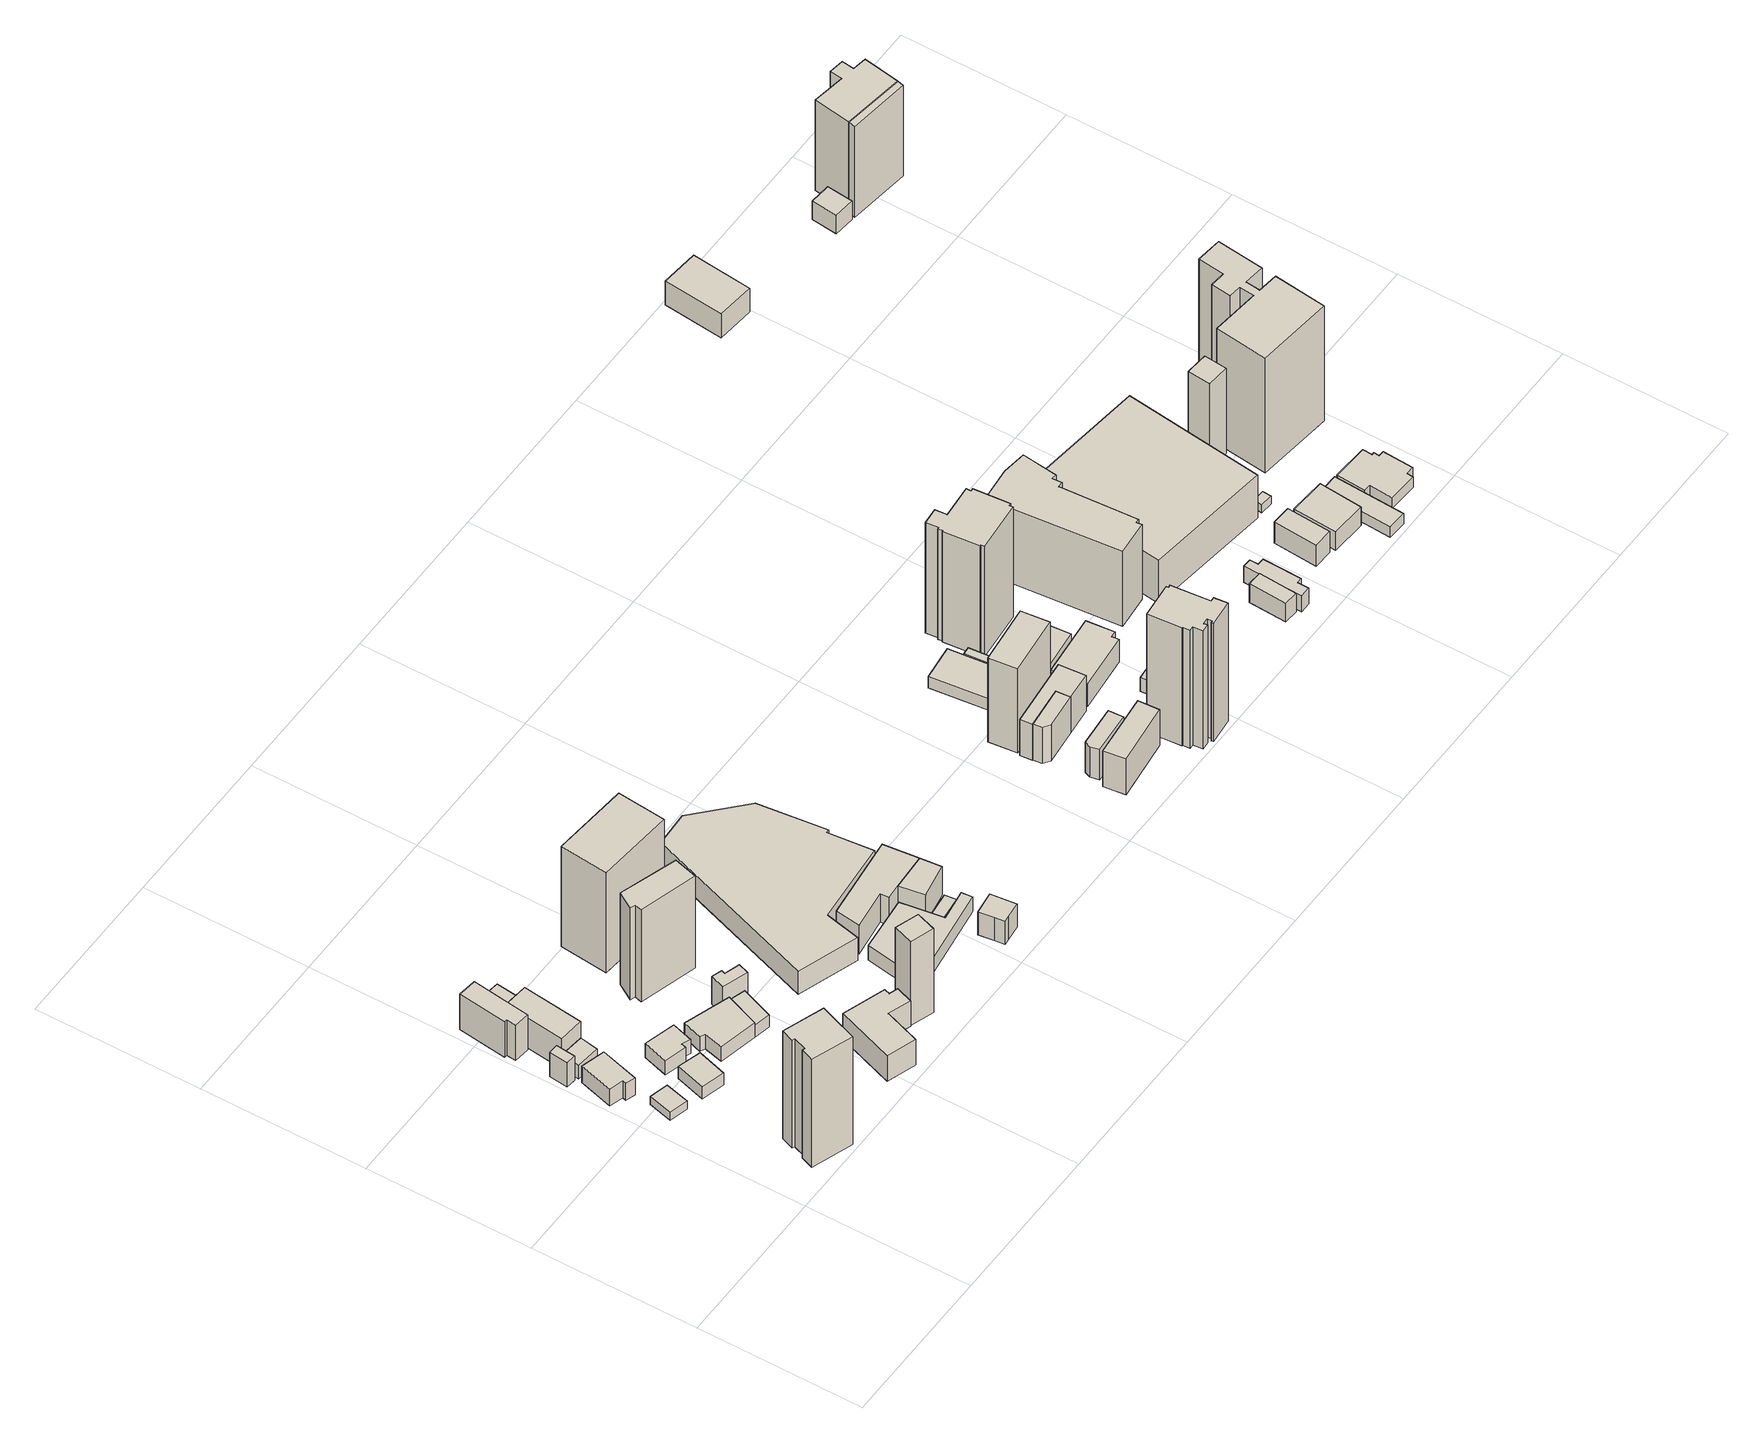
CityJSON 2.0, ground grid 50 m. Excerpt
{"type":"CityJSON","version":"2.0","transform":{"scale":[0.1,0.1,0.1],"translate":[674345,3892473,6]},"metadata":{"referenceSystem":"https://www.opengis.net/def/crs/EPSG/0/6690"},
"CityObjects":{
"building1":{"type":"Building","attributes":{"class":"3002","usage":"412","measuredHeight":40.3,"storeysAboveGround":14,"BuildingDetailAttribute.totalFloorArea":2197.57,"BuildingDetailAttribute.buildingFootprintArea":156.97,"BuildingDetailAttribute.buildingRoofEdgeArea":156.97,"BuildingDetailAttribute.urbanPlanType":"21","BuildingDetailAttribute.landUseType":"211","BuildingDetailAttribute.surveyYear":2021,"BuildingIDAttribute.prefecture":"23","BuildingIDAttribute.city":"23106"},"address":[{"country":"日本","locality":"愛知県名古屋市中区千代田一丁目８０７"}],"geometry":[{"type":"Solid","lod":"1","boundaries":[[[[0,1,2,3,4,5,6,7]],[[6,8,9,7]],[[5,10,8,6]],[[4,11,10,5]],[[3,12,11,4]],[[2,13,12,3]],[[1,14,13,2]],[[0,15,14,1]],[[7,9,15,0]],[[8,10,11,12,13,14,15,9]]]]}]},
"building2":{"type":"Building","attributes":{"class":"9999","usage":"431","measuredHeight":3.4,"storeysAboveGround":1,"BuildingDetailAttribute.totalFloorArea":44.32,"BuildingDetailAttribute.buildingFootprintArea":44.32,"BuildingDetailAttribute.buildingRoofEdgeArea":44.32,"BuildingDetailAttribute.urbanPlanType":"21","BuildingDetailAttribute.landUseType":"213","BuildingDetailAttribute.surveyYear":2021,"BuildingIDAttribute.prefecture":"23","BuildingIDAttribute.city":"23106"},"address":[{"country":"日本","locality":"愛知県名古屋市"}],"geometry":[{"type":"Solid","lod":"1","boundaries":[[[[16,17,18,19]],[[18,20,21,19]],[[17,22,20,18]],[[16,23,22,17]],[[19,21,23,16]],[[20,22,23,21]]]]}]},
"building3":{"type":"Building","attributes":{"class":"3001","usage":"461","measuredHeight":9.1,"storeysAboveGround":9999,"BuildingDetailAttribute.totalFloorArea":-9999,"BuildingDetailAttribute.buildingFootprintArea":-9999,"BuildingDetailAttribute.buildingRoofEdgeArea":17.39,"BuildingDetailAttribute.urbanPlanType":"21","BuildingDetailAttribute.landUseType":"223","BuildingDetailAttribute.surveyYear":2021,"BuildingIDAttribute.prefecture":"23","BuildingIDAttribute.city":"23106"},"geometry":[{"type":"Solid","lod":"1","boundaries":[[[[24,25,26,27]],[[26,28,29,27]],[[25,30,28,26]],[[24,31,30,25]],[[27,29,31,24]],[[28,30,31,29]]]]}]},
"building4":{"type":"Building","attributes":{"class":"3001","usage":"411","measuredHeight":8.3,"storeysAboveGround":2,"BuildingDetailAttribute.totalFloorArea":165.98,"BuildingDetailAttribute.buildingFootprintArea":82.99,"BuildingDetailAttribute.buildingRoofEdgeArea":82.99,"BuildingDetailAttribute.urbanPlanType":"21","BuildingDetailAttribute.landUseType":"211","BuildingDetailAttribute.surveyYear":2021,"BuildingIDAttribute.prefecture":"23","BuildingIDAttribute.city":"23106"},"address":[{"country":"日本","locality":"愛知県名古屋市"}],"geometry":[{"type":"Solid","lod":"1","boundaries":[[[[32,33,34,35,36,37]],[[36,38,39,37]],[[35,40,38,36]],[[34,41,40,35]],[[33,42,41,34]],[[32,43,42,33]],[[37,39,43,32]],[[38,40,41,42,43,39]]]]}]},
"building5":{"type":"Building","attributes":{"class":"3002","usage":"401","measuredHeight":11.2,"storeysAboveGround":1,"BuildingDetailAttribute.totalFloorArea":42.28,"BuildingDetailAttribute.buildingFootprintArea":42.28,"BuildingDetailAttribute.buildingRoofEdgeArea":42.28,"BuildingDetailAttribute.urbanPlanType":"21","BuildingDetailAttribute.landUseType":"212","BuildingDetailAttribute.surveyYear":2021,"BuildingIDAttribute.prefecture":"23","BuildingIDAttribute.city":"23106"},"address":[{"country":"日本","locality":"愛知県名古屋市"}],"geometry":[{"type":"Solid","lod":"1","boundaries":[[[[44,45,46,47]],[[46,48,49,47]],[[45,50,48,46]],[[44,51,50,45]],[[47,49,51,44]],[[48,50,51,49]]]]}]},
"building6":{"type":"Building","attributes":{"class":"3002","usage":"401","measuredHeight":13.2,"storeysAboveGround":4,"BuildingDetailAttribute.totalFloorArea":396.7,"BuildingDetailAttribute.buildingFootprintArea":99.17,"BuildingDetailAttribute.buildingRoofEdgeArea":99.17,"BuildingDetailAttribute.urbanPlanType":"21","BuildingDetailAttribute.landUseType":"212","BuildingDetailAttribute.surveyYear":2021,"BuildingIDAttribute.prefecture":"23","BuildingIDAttribute.city":"23106"},"address":[{"country":"日本","locality":"愛知県名古屋市"}],"geometry":[{"type":"Solid","lod":"1","boundaries":[[[[52,53,54,55,56,57]],[[56,58,59,57]],[[55,60,58,56]],[[54,61,60,55]],[[53,62,61,54]],[[52,63,62,53]],[[57,59,63,52]],[[58,60,61,62,63,59]]]]}]},
"building7":{"type":"Building","attributes":{"class":"3001","usage":"411","measuredHeight":4.5,"storeysAboveGround":1,"BuildingDetailAttribute.totalFloorArea":67.89,"BuildingDetailAttribute.buildingFootprintArea":67.89,"BuildingDetailAttribute.buildingRoofEdgeArea":67.89,"BuildingDetailAttribute.urbanPlanType":"21","BuildingDetailAttribute.landUseType":"223","BuildingDetailAttribute.surveyYear":2021,"BuildingIDAttribute.prefecture":"23","BuildingIDAttribute.city":"23106"},"address":[{"country":"日本","locality":"愛知県名古屋市"}],"geometry":[{"type":"Solid","lod":"1","boundaries":[[[[64,65,66,67]],[[66,68,69,67]],[[65,70,68,66]],[[64,71,70,65]],[[67,69,71,64]],[[68,70,71,69]]]]}]},
"building8":{"type":"Building","attributes":{"class":"3002","usage":"401","measuredHeight":12.2,"storeysAboveGround":4,"BuildingDetailAttribute.totalFloorArea":562.48,"BuildingDetailAttribute.buildingFootprintArea":140.62,"BuildingDetailAttribute.buildingRoofEdgeArea":140.62,"BuildingDetailAttribute.urbanPlanType":"21","BuildingDetailAttribute.landUseType":"212","BuildingDetailAttribute.surveyYear":2021,"BuildingIDAttribute.prefecture":"23","BuildingIDAttribute.city":"23106"},"address":[{"country":"日本","locality":"愛知県名古屋市"}],"geometry":[{"type":"Solid","lod":"1","boundaries":[[[[72,73,44,47]],[[44,74,75,47]],[[73,76,74,44]],[[72,77,76,73]],[[47,75,77,72]],[[74,76,77,75]]]]}]},
"building9":{"type":"Building","attributes":{"class":"3001","usage":"411","measuredHeight":6.3,"storeysAboveGround":2,"BuildingDetailAttribute.totalFloorArea":142.9,"BuildingDetailAttribute.buildingFootprintArea":71.45,"BuildingDetailAttribute.buildingRoofEdgeArea":71.45,"BuildingDetailAttribute.urbanPlanType":"21","BuildingDetailAttribute.landUseType":"211","BuildingDetailAttribute.surveyYear":2021,"BuildingIDAttribute.prefecture":"23","BuildingIDAttribute.city":"23106"},"address":[{"country":"日本","locality":"愛知県名古屋市"}],"geometry":[{"type":"Solid","lod":"1","boundaries":[[[[78,79,80,81,82,83]],[[82,84,85,83]],[[81,86,84,82]],[[80,87,86,81]],[[79,88,87,80]],[[78,89,88,79]],[[83,85,89,78]],[[84,86,87,88,89,85]]]]}]},
"building10":{"type":"Building","attributes":{"class":"3002","usage":"401","measuredHeight":11.1,"storeysAboveGround":1,"BuildingDetailAttribute.totalFloorArea":69.51,"BuildingDetailAttribute.buildingFootprintArea":69.51,"BuildingDetailAttribute.buildingRoofEdgeArea":69.51,"BuildingDetailAttribute.urbanPlanType":"21","BuildingDetailAttribute.landUseType":"212","BuildingDetailAttribute.surveyYear":2021,"BuildingIDAttribute.prefecture":"23","BuildingIDAttribute.city":"23106"},"address":[{"country":"日本","locality":"愛知県名古屋市"}],"geometry":[{"type":"Solid","lod":"1","boundaries":[[[[90,91,92,93]],[[92,94,95,93]],[[91,96,94,92]],[[90,97,96,91]],[[93,95,97,90]],[[94,96,97,95]]]]}]},
"building11":{"type":"Building","attributes":{"class":"3001","usage":"441","measuredHeight":7.4,"storeysAboveGround":2,"BuildingDetailAttribute.totalFloorArea":307.22,"BuildingDetailAttribute.buildingFootprintArea":153.61,"BuildingDetailAttribute.buildingRoofEdgeArea":153.61,"BuildingDetailAttribute.urbanPlanType":"21","BuildingDetailAttribute.landUseType":"213","BuildingDetailAttribute.surveyYear":2021,"BuildingIDAttribute.prefecture":"23","BuildingIDAttribute.city":"23106"},"address":[{"country":"日本","locality":"愛知県名古屋市"}],"geometry":[{"type":"Solid","lod":"1","boundaries":[[[[98,99,100,101,102,103]],[[102,104,105,103]],[[101,106,104,102]],[[100,107,106,101]],[[99,108,107,100]],[[98,109,108,99]],[[103,105,109,98]],[[104,106,107,108,109,105]]]]}]},
"building12":{"type":"Building","attributes":{"class":"9999","usage":"441","measuredHeight":7.4,"storeysAboveGround":1,"BuildingDetailAttribute.totalFloorArea":54.63,"BuildingDetailAttribute.buildingFootprintArea":54.63,"BuildingDetailAttribute.buildingRoofEdgeArea":54.63,"BuildingDetailAttribute.urbanPlanType":"21","BuildingDetailAttribute.landUseType":"213","BuildingDetailAttribute.surveyYear":2021,"BuildingIDAttribute.prefecture":"23","BuildingIDAttribute.city":"23106"},"address":[{"country":"日本","locality":"愛知県名古屋市"}],"geometry":[{"type":"Solid","lod":"1","boundaries":[[[[103,110,111,98]],[[111,112,113,98]],[[110,114,112,111]],[[103,115,114,110]],[[98,113,115,103]],[[112,114,115,113]]]]}]},
"building13":{"type":"Building","attributes":{"class":"9999","usage":"401","measuredHeight":9.5,"storeysAboveGround":2,"BuildingDetailAttribute.totalFloorArea":427.76,"BuildingDetailAttribute.buildingFootprintArea":213.88,"BuildingDetailAttribute.buildingRoofEdgeArea":362.34,"BuildingDetailAttribute.urbanPlanType":"21","BuildingDetailAttribute.landUseType":"212","BuildingDetailAttribute.surveyYear":2021,"BuildingIDAttribute.prefecture":"23","BuildingIDAttribute.city":"23106"},"address":[{"country":"日本","locality":"愛知県名古屋市"}],"geometry":[{"type":"Solid","lod":"1","boundaries":[[[[116,117,118,119,120,121,122,123]],[[122,124,125,123]],[[121,126,124,122]],[[120,127,126,121]],[[119,128,127,120]],[[118,129,128,119]],[[117,130,129,118]],[[116,131,130,117]],[[123,125,131,116]],[[124,126,127,128,129,130,131,125]]]]}]},
"building14":{"type":"Building","attributes":{"class":"3002","usage":"431","measuredHeight":10.4,"storeysAboveGround":3,"BuildingDetailAttribute.totalFloorArea":95.53,"BuildingDetailAttribute.buildingFootprintArea":31.84,"BuildingDetailAttribute.buildingRoofEdgeArea":31.84,"BuildingDetailAttribute.urbanPlanType":"21","BuildingDetailAttribute.landUseType":"213","BuildingDetailAttribute.surveyYear":2021,"BuildingIDAttribute.prefecture":"23","BuildingIDAttribute.city":"23106"},"address":[{"country":"日本","locality":"愛知県名古屋市"}],"geometry":[{"type":"Solid","lod":"1","boundaries":[[[[132,133,134,135,136,137]],[[136,138,139,137]],[[135,140,138,136]],[[134,141,140,135]],[[133,142,141,134]],[[132,143,142,133]],[[137,139,143,132]],[[138,140,141,142,143,139]]]]}]},
"building15":{"type":"Building","attributes":{"class":"3002","usage":"412","measuredHeight":34.3,"storeysAboveGround":11,"BuildingDetailAttribute.totalFloorArea":1562.73,"BuildingDetailAttribute.buildingFootprintArea":142.07,"BuildingDetailAttribute.buildingRoofEdgeArea":142.07,"BuildingDetailAttribute.urbanPlanType":"21","BuildingDetailAttribute.landUseType":"211","BuildingDetailAttribute.surveyYear":2021,"BuildingIDAttribute.prefecture":"23","BuildingIDAttribute.city":"23106"},"address":[{"country":"日本","locality":"愛知県名古屋市中区千代田一丁目６１０"}],"geometry":[{"type":"Solid","lod":"1","boundaries":[[[[144,145,146,147,148,149]],[[148,150,151,149]],[[147,152,150,148]],[[146,153,152,147]],[[145,154,153,146]],[[144,155,154,145]],[[149,151,155,144]],[[150,152,153,154,155,151]]]]}]},
"building16":{"type":"Building","attributes":{"class":"3002","usage":"401","measuredHeight":31.3,"storeysAboveGround":1,"BuildingDetailAttribute.totalFloorArea":46.92,"BuildingDetailAttribute.buildingFootprintArea":46.92,"BuildingDetailAttribute.buildingRoofEdgeArea":46.93,"BuildingDetailAttribute.urbanPlanType":"21","BuildingDetailAttribute.landUseType":"212","BuildingDetailAttribute.surveyYear":2021,"BuildingIDAttribute.prefecture":"23","BuildingIDAttribute.city":"23106"},"address":[{"country":"日本","locality":"愛知県名古屋市"}],"geometry":[{"type":"Solid","lod":"1","boundaries":[[[[156,157,158,159]],[[158,160,161,159]],[[157,162,160,158]],[[156,163,162,157]],[[159,161,163,156]],[[160,162,163,161]]]]}]},
"building17":{"type":"Building","attributes":{"class":"3002","usage":"412","measuredHeight":44.4,"storeysAboveGround":13,"BuildingDetailAttribute.totalFloorArea":4446.84,"BuildingDetailAttribute.buildingFootprintArea":342.06,"BuildingDetailAttribute.buildingRoofEdgeArea":342.06,"BuildingDetailAttribute.urbanPlanType":"21","BuildingDetailAttribute.landUseType":"211","BuildingDetailAttribute.surveyYear":2021,"BuildingIDAttribute.prefecture":"23","BuildingIDAttribute.city":"23106"},"address":[{"country":"日本","locality":"愛知県名古屋市"}],"geometry":[{"type":"Solid","lod":"1","boundaries":[[[[164,165,166,167]],[[166,168,169,167]],[[165,170,168,166]],[[164,171,170,165]],[[167,169,171,164]],[[168,170,171,169]]]]}]},
"building18":{"type":"Building","attributes":{"class":"3003","usage":"401","measuredHeight":7.5,"storeysAboveGround":2,"BuildingDetailAttribute.totalFloorArea":702.03,"BuildingDetailAttribute.buildingFootprintArea":351.02,"BuildingDetailAttribute.buildingRoofEdgeArea":351.02,"BuildingDetailAttribute.urbanPlanType":"21","BuildingDetailAttribute.landUseType":"212","BuildingDetailAttribute.surveyYear":2021,"BuildingIDAttribute.prefecture":"23","BuildingIDAttribute.city":"23106"},"address":[{"country":"日本","locality":"愛知県名古屋市"}],"geometry":[{"type":"Solid","lod":"1","boundaries":[[[[172,173,174,175,176,177]],[[176,178,179,177]],[[175,180,178,176]],[[174,181,180,175]],[[173,182,181,174]],[[172,183,182,173]],[[177,179,183,172]],[[178,180,181,182,183,179]]]]}]},
"building19":{"type":"Building","attributes":{"class":"3002","usage":"401","measuredHeight":23.5,"storeysAboveGround":5,"BuildingDetailAttribute.totalFloorArea":8484.62,"BuildingDetailAttribute.buildingFootprintArea":1696.92,"BuildingDetailAttribute.buildingRoofEdgeArea":1696.92,"BuildingDetailAttribute.urbanPlanType":"21","BuildingDetailAttribute.landUseType":"212","BuildingDetailAttribute.surveyYear":2021,"BuildingIDAttribute.prefecture":"23","BuildingIDAttribute.city":"23106"},"address":[{"country":"日本","locality":"愛知県名古屋市"}],"geometry":[{"type":"Solid","lod":"1","boundaries":[[[[184,185,186,187,188,189,190,191,192]],[[191,193,194,192]],[[190,195,193,191]],[[189,196,195,190]],[[188,197,196,189]],[[187,198,197,188]],[[186,199,198,187]],[[185,200,199,186]],[[184,201,200,185]],[[192,194,201,184]],[[193,195,196,197,198,199,200,201,194]]]]}]},
"building20":{"type":"Building","attributes":{"class":"3002","usage":"401","measuredHeight":13.5,"storeysAboveGround":3,"BuildingDetailAttribute.totalFloorArea":721.5,"BuildingDetailAttribute.buildingFootprintArea":240.5,"BuildingDetailAttribute.buildingRoofEdgeArea":317.08,"BuildingDetailAttribute.urbanPlanType":"21","BuildingDetailAttribute.landUseType":"212","BuildingDetailAttribute.surveyYear":2021,"BuildingIDAttribute.prefecture":"23","BuildingIDAttribute.city":"23106"},"address":[{"country":"日本","locality":"愛知県名古屋市"}],"geometry":[{"type":"Solid","lod":"1","boundaries":[[[[202,203,204,205,206,207,208]],[[207,209,210,208]],[[206,211,209,207]],[[205,212,211,206]],[[204,213,212,205]],[[203,214,213,204]],[[202,215,214,203]],[[208,210,215,202]],[[209,211,212,213,214,215,210]]]]}]},
"building21":{"type":"Building","attributes":{"class":"3001","usage":"413","measuredHeight":9.6,"storeysAboveGround":3,"BuildingDetailAttribute.totalFloorArea":157.44,"BuildingDetailAttribute.buildingFootprintArea":52.48,"BuildingDetailAttribute.buildingRoofEdgeArea":52.48,"BuildingDetailAttribute.urbanPlanType":"21","BuildingDetailAttribute.landUseType":"212","BuildingDetailAttribute.surveyYear":2021,"BuildingIDAttribute.prefecture":"23","BuildingIDAttribute.city":"23106"},"address":[{"country":"日本","locality":"愛知県名古屋市"}],"geometry":[{"type":"Solid","lod":"1","boundaries":[[[[216,217,218,219,220,221]],[[220,222,223,221]],[[219,224,222,220]],[[218,225,224,219]],[[217,226,225,218]],[[216,227,226,217]],[[221,223,227,216]],[[222,224,225,226,227,223]]]]}]},
"building22":{"type":"Building","attributes":{"class":"3001","usage":"401","measuredHeight":5.5,"storeysAboveGround":1,"BuildingDetailAttribute.totalFloorArea":24.18,"BuildingDetailAttribute.buildingFootprintArea":24.18,"BuildingDetailAttribute.buildingRoofEdgeArea":24.18,"BuildingDetailAttribute.urbanPlanType":"21","BuildingDetailAttribute.landUseType":"212","BuildingDetailAttribute.surveyYear":2021,"BuildingIDAttribute.prefecture":"23","BuildingIDAttribute.city":"23106"},"address":[{"country":"日本","locality":"愛知県名古屋市"}],"geometry":[{"type":"Solid","lod":"1","boundaries":[[[[228,229,230,231]],[[230,232,233,231]],[[229,234,232,230]],[[228,235,234,229]],[[231,233,235,228]],[[232,234,235,233]]]]}]},
"building23":{"type":"Building","attributes":{"class":"9999","usage":"401","measuredHeight":13.5,"storeysAboveGround":3,"BuildingDetailAttribute.totalFloorArea":229.74,"BuildingDetailAttribute.buildingFootprintArea":76.58,"BuildingDetailAttribute.buildingRoofEdgeArea":317.08,"BuildingDetailAttribute.urbanPlanType":"21","BuildingDetailAttribute.landUseType":"212","BuildingDetailAttribute.surveyYear":2021,"BuildingIDAttribute.prefecture":"23","BuildingIDAttribute.city":"23106"},"address":[{"country":"日本","locality":"愛知県名古屋市"}],"geometry":[{"type":"Solid","lod":"1","boundaries":[[[[208,236,237,202]],[[237,238,215,202]],[[236,239,238,237]],[[208,210,239,236]],[[202,215,210,208]],[[238,239,210,215]]]]}]},
"building24":{"type":"Building","attributes":{"class":"3002","usage":"401","measuredHeight":12.3,"storeysAboveGround":3,"BuildingDetailAttribute.totalFloorArea":172.83,"BuildingDetailAttribute.buildingFootprintArea":57.61,"BuildingDetailAttribute.buildingRoofEdgeArea":57.61,"BuildingDetailAttribute.urbanPlanType":"21","BuildingDetailAttribute.landUseType":"212","BuildingDetailAttribute.surveyYear":2021,"BuildingIDAttribute.prefecture":"23","BuildingIDAttribute.city":"23106"},"address":[{"country":"日本","locality":"愛知県名古屋市"}],"geometry":[{"type":"Solid","lod":"1","boundaries":[[[[240,241,242,243,244]],[[243,245,246,244]],[[242,247,245,243]],[[241,248,247,242]],[[240,249,248,241]],[[244,246,249,240]],[[245,247,248,249,246]]]]}]},
"building25":{"type":"Building","attributes":{"class":"3002","usage":"401","measuredHeight":13.4,"storeysAboveGround":4,"BuildingDetailAttribute.totalFloorArea":489.1,"BuildingDetailAttribute.buildingFootprintArea":122.28,"BuildingDetailAttribute.buildingRoofEdgeArea":122.28,"BuildingDetailAttribute.urbanPlanType":"21","BuildingDetailAttribute.landUseType":"212","BuildingDetailAttribute.surveyYear":2021,"BuildingIDAttribute.prefecture":"23","BuildingIDAttribute.city":"23106"},"address":[{"country":"日本","locality":"愛知県名古屋市"}],"geometry":[{"type":"Solid","lod":"1","boundaries":[[[[250,251,252,253]],[[252,254,255,253]],[[251,256,254,252]],[[250,257,256,251]],[[253,255,257,250]],[[254,256,257,255]]]]}]},
"building26":{"type":"Building","attributes":{"class":"9999","usage":"454","measuredHeight":16.4,"storeysAboveGround":4,"BuildingDetailAttribute.totalFloorArea":211.92,"BuildingDetailAttribute.buildingFootprintArea":52.98,"BuildingDetailAttribute.buildingRoofEdgeArea":167.85,"BuildingDetailAttribute.urbanPlanType":"21","BuildingDetailAttribute.landUseType":"223","BuildingDetailAttribute.surveyYear":2021,"BuildingIDAttribute.prefecture":"23","BuildingIDAttribute.city":"23106"},"address":[{"country":"日本","locality":"愛知県名古屋市"}],"geometry":[{"type":"Solid","lod":"1","boundaries":[[[[258,259,260,261,262]],[[261,263,264,262]],[[260,265,263,261]],[[259,266,265,260]],[[258,267,266,259]],[[262,264,267,258]],[[263,265,266,267,264]]]]}]},
"building27":{"type":"Building","attributes":{"class":"3002","usage":"401","measuredHeight":16.4,"storeysAboveGround":4,"BuildingDetailAttribute.totalFloorArea":459.5,"BuildingDetailAttribute.buildingFootprintArea":114.87,"BuildingDetailAttribute.buildingRoofEdgeArea":167.85,"BuildingDetailAttribute.urbanPlanType":"21","BuildingDetailAttribute.landUseType":"212","BuildingDetailAttribute.surveyYear":2021,"BuildingIDAttribute.prefecture":"23","BuildingIDAttribute.city":"23106"},"address":[{"country":"日本","locality":"愛知県名古屋市"}],"geometry":[{"type":"Solid","lod":"1","boundaries":[[[[268,269,270,271,272,273]],[[272,274,275,273]],[[271,276,274,272]],[[270,277,276,271]],[[269,278,277,270]],[[268,279,278,269]],[[273,275,279,268]],[[274,276,277,278,279,275]]]]}]},
"building28":{"type":"Building","attributes":{"class":"3002","usage":"412","measuredHeight":33.4,"storeysAboveGround":11,"BuildingDetailAttribute.totalFloorArea":1689.64,"BuildingDetailAttribute.buildingFootprintArea":153.6,"BuildingDetailAttribute.buildingRoofEdgeArea":153.6,"BuildingDetailAttribute.urbanPlanType":"21","BuildingDetailAttribute.landUseType":"211","BuildingDetailAttribute.surveyYear":2021,"BuildingIDAttribute.prefecture":"23","BuildingIDAttribute.city":"23106"},"address":[{"country":"日本","locality":"愛知県名古屋市"}],"geometry":[{"type":"Solid","lod":"1","boundaries":[[[[280,281,282,283]],[[282,284,285,283]],[[281,286,284,282]],[[280,287,286,281]],[[283,285,287,280]],[[284,286,287,285]]]]}]},
"building29":{"type":"Building","attributes":{"class":"3001","usage":"402","measuredHeight":4.3,"storeysAboveGround":1,"BuildingDetailAttribute.totalFloorArea":183.1,"BuildingDetailAttribute.buildingFootprintArea":183.1,"BuildingDetailAttribute.buildingRoofEdgeArea":183.1,"BuildingDetailAttribute.urbanPlanType":"21","BuildingDetailAttribute.landUseType":"212","BuildingDetailAttribute.surveyYear":2021,"BuildingIDAttribute.prefecture":"23","BuildingIDAttribute.city":"23106"},"address":[{"country":"日本","locality":"愛知県名古屋市中区千代田五丁目１０１"}],"geometry":[{"type":"Solid","lod":"1","boundaries":[[[[288,289,290,291]],[[290,292,293,291]],[[289,294,292,290]],[[288,295,294,289]],[[291,293,295,288]],[[292,294,295,293]]]]}]},
"building30":{"type":"Building","attributes":{"class":"3002","usage":"412","measuredHeight":45.1,"storeysAboveGround":15,"BuildingDetailAttribute.totalFloorArea":2778.35,"BuildingDetailAttribute.buildingFootprintArea":185.22,"BuildingDetailAttribute.buildingRoofEdgeArea":185.22,"BuildingDetailAttribute.urbanPlanType":"21","BuildingDetailAttribute.landUseType":"211","BuildingDetailAttribute.surveyYear":2021,"BuildingIDAttribute.prefecture":"23","BuildingIDAttribute.city":"23106"},"address":[{"country":"日本","locality":"愛知県名古屋市中区千代田五丁目４０２の一部"}],"geometry":[{"type":"Solid","lod":"1","boundaries":[[[[296,297,298,299,300,301,302,303,304,305,306,307,308,309,310,311,312,313]],[[312,314,315,313]],[[311,316,314,312]],[[310,317,316,311]],[[309,318,317,310]],[[308,319,318,309]],[[307,320,319,308]],[[306,321,320,307]],[[305,322,321,306]],[[304,323,322,305]],[[303,324,323,304]],[[302,325,324,303]],[[301,326,325,302]],[[300,327,326,301]],[[299,328,327,300]],[[298,329,328,299]],[[297,330,329,298]],[[296,331,330,297]],[[313,315,331,296]],[[314,316,317,318,319,320,321,322,323,324,325,326,327,328,329,330,331,315]]]]}]},
"building31":{"type":"Building","attributes":{"class":"3003","usage":"461","measuredHeight":3.1,"storeysAboveGround":9999,"BuildingDetailAttribute.totalFloorArea":-9999,"BuildingDetailAttribute.buildingFootprintArea":-9999,"BuildingDetailAttribute.buildingRoofEdgeArea":17.31,"BuildingDetailAttribute.urbanPlanType":"21","BuildingDetailAttribute.landUseType":"211","BuildingDetailAttribute.surveyYear":2021,"BuildingIDAttribute.prefecture":"23","BuildingIDAttribute.city":"23106"},"geometry":[{"type":"Solid","lod":"1","boundaries":[[[[332,333,334,335]],[[334,336,337,335]],[[333,338,336,334]],[[332,339,338,333]],[[335,337,339,332]],[[336,338,339,337]]]]}]},
"building32":{"type":"Building","attributes":{"class":"3001","usage":"401","measuredHeight":7.3,"storeysAboveGround":2,"BuildingDetailAttribute.totalFloorArea":195.34,"BuildingDetailAttribute.buildingFootprintArea":97.67,"BuildingDetailAttribute.buildingRoofEdgeArea":97.67,"BuildingDetailAttribute.urbanPlanType":"21","BuildingDetailAttribute.landUseType":"212","BuildingDetailAttribute.surveyYear":2021,"BuildingIDAttribute.prefecture":"23","BuildingIDAttribute.city":"23106"},"address":[{"country":"日本","locality":"愛知県名古屋市中区千代田五丁目１０４の一部"}],"geometry":[{"type":"Solid","lod":"1","boundaries":[[[[340,341,342,343]],[[342,344,345,343]],[[341,346,344,342]],[[340,347,346,341]],[[343,345,347,340]],[[344,346,347,345]]]]}]},
"building33":{"type":"Building","attributes":{"class":"3001","usage":"411","measuredHeight":13,"storeysAboveGround":2,"BuildingDetailAttribute.totalFloorArea":106.25,"BuildingDetailAttribute.buildingFootprintArea":53.13,"BuildingDetailAttribute.buildingRoofEdgeArea":53.13,"BuildingDetailAttribute.urbanPlanType":"21","BuildingDetailAttribute.landUseType":"211","BuildingDetailAttribute.surveyYear":2021,"BuildingIDAttribute.prefecture":"23","BuildingIDAttribute.city":"23106"},"address":[{"country":"日本","locality":"愛知県名古屋市"}],"geometry":[{"type":"Solid","lod":"1","boundaries":[[[[348,349,350,351]],[[350,352,353,351]],[[349,354,352,350]],[[348,355,354,349]],[[351,353,355,348]],[[352,354,355,353]]]]}]},
"building34":{"type":"Building","attributes":{"class":"3001","usage":"422","measuredHeight":9.4,"storeysAboveGround":2,"BuildingDetailAttribute.totalFloorArea":395.16,"BuildingDetailAttribute.buildingFootprintArea":197.58,"BuildingDetailAttribute.buildingRoofEdgeArea":197.58,"BuildingDetailAttribute.urbanPlanType":"21","BuildingDetailAttribute.landUseType":"214","BuildingDetailAttribute.surveyYear":2021,"BuildingIDAttribute.prefecture":"23","BuildingIDAttribute.city":"23106"},"address":[{"country":"日本","locality":"愛知県名古屋市"}],"geometry":[{"type":"Solid","lod":"1","boundaries":[[[[356,357,358,359,360,361]],[[360,362,363,361]],[[359,364,362,360]],[[358,365,364,359]],[[357,366,365,358]],[[356,367,366,357]],[[361,363,367,356]],[[362,364,365,366,367,363]]]]}]},
"building35":{"type":"Building","attributes":{"class":"9999","usage":"411","measuredHeight":15,"storeysAboveGround":4,"BuildingDetailAttribute.totalFloorArea":172.52,"BuildingDetailAttribute.buildingFootprintArea":43.13,"BuildingDetailAttribute.buildingRoofEdgeArea":43.13,"BuildingDetailAttribute.urbanPlanType":"21","BuildingDetailAttribute.landUseType":"211","BuildingDetailAttribute.surveyYear":2021,"BuildingIDAttribute.prefecture":"23","BuildingIDAttribute.city":"23106"},"address":[{"country":"日本","locality":"愛知県名古屋市"}],"geometry":[{"type":"Solid","lod":"1","boundaries":[[[[368,369,370,371]],[[370,372,373,371]],[[369,374,372,370]],[[368,375,374,369]],[[371,373,375,368]],[[372,374,375,373]]]]}]},
"building36":{"type":"Building","attributes":{"class":"3001","usage":"411","measuredHeight":13.1,"storeysAboveGround":2,"BuildingDetailAttribute.totalFloorArea":111.42,"BuildingDetailAttribute.buildingFootprintArea":55.71,"BuildingDetailAttribute.buildingRoofEdgeArea":55.71,"BuildingDetailAttribute.urbanPlanType":"21","BuildingDetailAttribute.landUseType":"211","BuildingDetailAttribute.surveyYear":2021,"BuildingIDAttribute.prefecture":"23","BuildingIDAttribute.city":"23106"},"address":[{"country":"日本","locality":"愛知県名古屋市"}],"geometry":[{"type":"Solid","lod":"1","boundaries":[[[[376,377,378,379,380]],[[379,381,382,380]],[[378,383,381,379]],[[377,384,383,378]],[[376,385,384,377]],[[380,382,385,376]],[[381,383,384,385,382]]]]}]},
"building37":{"type":"Building","attributes":{"class":"3002","usage":"412","measuredHeight":42.2,"storeysAboveGround":13,"BuildingDetailAttribute.totalFloorArea":3104.26,"BuildingDetailAttribute.buildingFootprintArea":238.79,"BuildingDetailAttribute.buildingRoofEdgeArea":238.79,"BuildingDetailAttribute.urbanPlanType":"21","BuildingDetailAttribute.landUseType":"211","BuildingDetailAttribute.surveyYear":2021,"BuildingIDAttribute.prefecture":"23","BuildingIDAttribute.city":"23106"},"address":[{"country":"日本","locality":"愛知県名古屋市中区千代田五丁目１０２"}],"geometry":[{"type":"Solid","lod":"1","boundaries":[[[[386,387,388,389,390,391,392,393,394,395,396,397,398,399,400,401]],[[400,402,403,401]],[[399,404,402,400]],[[398,405,404,399]],[[397,406,405,398]],[[396,407,406,397]],[[395,408,407,396]],[[394,409,408,395]],[[393,410,409,394]],[[392,411,410,393]],[[391,412,411,392]],[[390,413,412,391]],[[389,414,413,390]],[[388,415,414,389]],[[387,416,415,388]],[[386,417,416,387]],[[401,403,417,386]],[[402,404,405,406,407,408,409,410,411,412,413,414,415,416,417,403]]]]}]},
"building38":{"type":"Building","attributes":{"class":"3002","usage":"412","measuredHeight":29,"storeysAboveGround":9,"BuildingDetailAttribute.totalFloorArea":4703.41,"BuildingDetailAttribute.buildingFootprintArea":522.6,"BuildingDetailAttribute.buildingRoofEdgeArea":522.6,"BuildingDetailAttribute.urbanPlanType":"21","BuildingDetailAttribute.landUseType":"211","BuildingDetailAttribute.surveyYear":2021,"BuildingIDAttribute.prefecture":"23","BuildingIDAttribute.city":"23106"},"address":[{"country":"日本","locality":"愛知県名古屋市"}],"geometry":[{"type":"Solid","lod":"1","boundaries":[[[[418,419,420,421,422,423,424,425,426,427,428]],[[427,429,430,428]],[[426,431,429,427]],[[425,432,431,426]],[[424,433,432,425]],[[423,434,433,424]],[[422,435,434,423]],[[421,436,435,422]],[[420,437,436,421]],[[419,438,437,420]],[[418,439,438,419]],[[428,430,439,418]],[[429,431,432,433,434,435,436,437,438,439,430]]]]}]},
"building39":{"type":"Building","attributes":{"class":"3001","usage":"411","measuredHeight":8,"storeysAboveGround":2,"BuildingDetailAttribute.totalFloorArea":100.14,"BuildingDetailAttribute.buildingFootprintArea":50.07,"BuildingDetailAttribute.buildingRoofEdgeArea":50.07,"BuildingDetailAttribute.urbanPlanType":"21","BuildingDetailAttribute.landUseType":"211","BuildingDetailAttribute.surveyYear":2021,"BuildingIDAttribute.prefecture":"23","BuildingIDAttribute.city":"23106"},"address":[{"country":"日本","locality":"愛知県名古屋市"}],"geometry":[{"type":"Solid","lod":"1","boundaries":[[[[440,441,442,443]],[[442,444,445,443]],[[441,446,444,442]],[[440,447,446,441]],[[443,445,447,440]],[[444,446,447,445]]]]}]},
"building40":{"type":"Building","attributes":{"class":"3001","usage":"411","measuredHeight":9,"storeysAboveGround":2,"BuildingDetailAttribute.totalFloorArea":147.59,"BuildingDetailAttribute.buildingFootprintArea":73.8,"BuildingDetailAttribute.buildingRoofEdgeArea":73.8,"BuildingDetailAttribute.urbanPlanType":"21","BuildingDetailAttribute.landUseType":"211","BuildingDetailAttribute.surveyYear":2021,"BuildingIDAttribute.prefecture":"23","BuildingIDAttribute.city":"23106"},"address":[{"country":"日本","locality":"愛知県名古屋市"}],"geometry":[{"type":"Solid","lod":"1","boundaries":[[[[448,449,450,451,452,453,454,455]],[[454,456,457,455]],[[453,458,456,454]],[[452,459,458,453]],[[451,460,459,452]],[[450,461,460,451]],[[449,462,461,450]],[[448,463,462,449]],[[455,457,463,448]],[[456,458,459,460,461,462,463,457]]]]}]},
"building41":{"type":"Building","attributes":{"class":"3002","usage":"401","measuredHeight":26,"storeysAboveGround":4,"BuildingDetailAttribute.totalFloorArea":6523.83,"BuildingDetailAttribute.buildingFootprintArea":1630.96,"BuildingDetailAttribute.buildingRoofEdgeArea":1630.96,"BuildingDetailAttribute.urbanPlanType":"21","BuildingDetailAttribute.landUseType":"212","BuildingDetailAttribute.surveyYear":2021,"BuildingIDAttribute.prefecture":"23","BuildingIDAttribute.city":"23106"},"address":[{"country":"日本","locality":"愛知県名古屋市"}],"geometry":[{"type":"Solid","lod":"1","boundaries":[[[[464,465,466,467]],[[466,468,469,467]],[[465,470,468,466]],[[464,471,470,465]],[[467,469,471,464]],[[468,470,471,469]]]]}]},
"building42":{"type":"Building","attributes":{"class":"3001","usage":"411","measuredHeight":7.9,"storeysAboveGround":2,"BuildingDetailAttribute.totalFloorArea":155.72,"BuildingDetailAttribute.buildingFootprintArea":77.86,"BuildingDetailAttribute.buildingRoofEdgeArea":77.86,"BuildingDetailAttribute.urbanPlanType":"21","BuildingDetailAttribute.landUseType":"211","BuildingDetailAttribute.surveyYear":2021,"BuildingIDAttribute.prefecture":"23","BuildingIDAttribute.city":"23106"},"address":[{"country":"日本","locality":"愛知県名古屋市"}],"geometry":[{"type":"Solid","lod":"1","boundaries":[[[[472,473,474,475]],[[474,476,477,475]],[[473,478,476,474]],[[472,479,478,473]],[[475,477,479,472]],[[476,478,479,477]]]]}]},
"building43":{"type":"Building","attributes":{"class":"3001","usage":"412","measuredHeight":8.9,"storeysAboveGround":2,"BuildingDetailAttribute.totalFloorArea":286.92,"BuildingDetailAttribute.buildingFootprintArea":143.46,"BuildingDetailAttribute.buildingRoofEdgeArea":143.46,"BuildingDetailAttribute.urbanPlanType":"21","BuildingDetailAttribute.landUseType":"211","BuildingDetailAttribute.surveyYear":2021,"BuildingIDAttribute.prefecture":"23","BuildingIDAttribute.city":"23106"},"address":[{"country":"日本","locality":"愛知県名古屋市"}],"geometry":[{"type":"Solid","lod":"1","boundaries":[[[[480,481,482,483]],[[482,484,485,483]],[[481,486,484,482]],[[480,487,486,481]],[[483,485,487,480]],[[484,486,487,485]]]]}]},
"building44":{"type":"Building","attributes":{"class":"3001","usage":"461","measuredHeight":3.8,"storeysAboveGround":9999,"BuildingDetailAttribute.totalFloorArea":-9999,"BuildingDetailAttribute.buildingFootprintArea":-9999,"BuildingDetailAttribute.buildingRoofEdgeArea":10.2,"BuildingDetailAttribute.urbanPlanType":"21","BuildingDetailAttribute.landUseType":"212","BuildingDetailAttribute.surveyYear":2021,"BuildingIDAttribute.prefecture":"23","BuildingIDAttribute.city":"23106"},"geometry":[{"type":"Solid","lod":"1","boundaries":[[[[488,489,490,491]],[[490,492,493,491]],[[489,494,492,490]],[[488,495,494,489]],[[491,493,495,488]],[[492,494,495,493]]]]}]},
"building45":{"type":"Building","attributes":{"class":"3001","usage":"411","measuredHeight":4.9,"storeysAboveGround":1,"BuildingDetailAttribute.totalFloorArea":121.87,"BuildingDetailAttribute.buildingFootprintArea":121.87,"BuildingDetailAttribute.buildingRoofEdgeArea":121.87,"BuildingDetailAttribute.urbanPlanType":"21","BuildingDetailAttribute.landUseType":"211","BuildingDetailAttribute.surveyYear":2021,"BuildingIDAttribute.prefecture":"23","BuildingIDAttribute.city":"23106"},"address":[{"country":"日本","locality":"愛知県名古屋市"}],"geometry":[{"type":"Solid","lod":"1","boundaries":[[[[496,497,498,499]],[[498,500,501,499]],[[497,502,500,498]],[[496,503,502,497]],[[499,501,503,496]],[[500,502,503,501]]]]}]},
"building46":{"type":"Building","attributes":{"class":"3002","usage":"401","measuredHeight":33.8,"storeysAboveGround":1,"BuildingDetailAttribute.totalFloorArea":47.21,"BuildingDetailAttribute.buildingFootprintArea":47.21,"BuildingDetailAttribute.buildingRoofEdgeArea":47.21,"BuildingDetailAttribute.urbanPlanType":"21","BuildingDetailAttribute.landUseType":"212","BuildingDetailAttribute.surveyYear":2021,"BuildingIDAttribute.prefecture":"23","BuildingIDAttribute.city":"23106"},"address":[{"country":"日本","locality":"愛知県名古屋市"}],"geometry":[{"type":"Solid","lod":"1","boundaries":[[[[504,505,506,507]],[[506,508,509,507]],[[505,510,508,506]],[[504,511,510,505]],[[507,509,511,504]],[[508,510,511,509]]]]}]},
"building47":{"type":"Building","attributes":{"class":"9999","usage":"411","measuredHeight":7,"storeysAboveGround":1,"BuildingDetailAttribute.totalFloorArea":184.29,"BuildingDetailAttribute.buildingFootprintArea":184.29,"BuildingDetailAttribute.buildingRoofEdgeArea":184.29,"BuildingDetailAttribute.urbanPlanType":"21","BuildingDetailAttribute.landUseType":"211","BuildingDetailAttribute.surveyYear":2021,"BuildingIDAttribute.prefecture":"23","BuildingIDAttribute.city":"23106"},"address":[{"country":"日本","locality":"愛知県名古屋市"}],"geometry":[{"type":"Solid","lod":"1","boundaries":[[[[512,513,514,515,516,517,518,519,520,521,522,523]],[[522,524,525,523]],[[521,526,524,522]],[[520,527,526,521]],[[519,528,527,520]],[[518,529,528,519]],[[517,530,529,518]],[[516,531,530,517]],[[515,532,531,516]],[[514,533,532,515]],[[513,534,533,514]],[[512,535,534,513]],[[523,525,535,512]],[[524,526,527,528,529,530,531,532,533,534,535,525]]]]}]},
"building48":{"type":"Building","attributes":{"class":"3003","usage":"402","measuredHeight":8.9,"storeysAboveGround":1,"BuildingDetailAttribute.totalFloorArea":208.17,"BuildingDetailAttribute.buildingFootprintArea":208.17,"BuildingDetailAttribute.buildingRoofEdgeArea":208.17,"BuildingDetailAttribute.urbanPlanType":"21","BuildingDetailAttribute.landUseType":"213","BuildingDetailAttribute.surveyYear":2021,"BuildingIDAttribute.prefecture":"23","BuildingIDAttribute.city":"23106"},"address":[{"country":"日本","locality":"愛知県名古屋市"}],"geometry":[{"type":"Solid","lod":"1","boundaries":[[[[536,537,538,539]],[[538,540,541,539]],[[537,542,540,538]],[[536,543,542,537]],[[539,541,543,536]],[[540,542,543,541]]]]}]},
"building49":{"type":"Building","attributes":{"class":"3002","usage":"412","measuredHeight":43.9,"storeysAboveGround":14,"BuildingDetailAttribute.totalFloorArea":7352.17,"BuildingDetailAttribute.buildingFootprintArea":525.16,"BuildingDetailAttribute.buildingRoofEdgeArea":525.16,"BuildingDetailAttribute.urbanPlanType":"21","BuildingDetailAttribute.landUseType":"211","BuildingDetailAttribute.surveyYear":2021,"BuildingIDAttribute.prefecture":"23","BuildingIDAttribute.city":"23106"},"address":[{"country":"日本","locality":"愛知県名古屋市"}],"geometry":[{"type":"Solid","lod":"1","boundaries":[[[[544,545,546,547,548,549,550,551,552,553,554,555,556,557,558]],[[557,559,560,558]],[[556,561,559,557]],[[555,562,561,556]],[[554,563,562,555]],[[553,564,563,554]],[[552,565,564,553]],[[551,566,565,552]],[[550,567,566,551]],[[549,568,567,550]],[[548,569,568,549]],[[547,570,569,548]],[[546,571,570,547]],[[545,572,571,546]],[[544,573,572,545]],[[558,560,573,544]],[[559,561,562,563,564,565,566,567,568,569,570,571,572,573,560]]]]}]},
"building50":{"type":"Building","attributes":{"class":"3001","usage":"401","measuredHeight":7.9,"storeysAboveGround":2,"BuildingDetailAttribute.totalFloorArea":99.69,"BuildingDetailAttribute.buildingFootprintArea":49.85,"BuildingDetailAttribute.buildingRoofEdgeArea":49.85,"BuildingDetailAttribute.urbanPlanType":"21","BuildingDetailAttribute.landUseType":"212","BuildingDetailAttribute.surveyYear":2021,"BuildingIDAttribute.prefecture":"23","BuildingIDAttribute.city":"23106"},"address":[{"country":"日本","locality":"愛知県名古屋市"}],"geometry":[{"type":"Solid","lod":"1","boundaries":[[[[574,575,576,577]],[[576,578,579,577]],[[575,580,578,576]],[[574,581,580,575]],[[577,579,581,574]],[[578,580,581,579]]]]}]},
"building51":{"type":"Building","attributes":{"class":"3001","usage":"412","measuredHeight":33.8,"storeysAboveGround":1,"BuildingDetailAttribute.totalFloorArea":40.62,"BuildingDetailAttribute.buildingFootprintArea":40.62,"BuildingDetailAttribute.buildingRoofEdgeArea":40.62,"BuildingDetailAttribute.urbanPlanType":"21","BuildingDetailAttribute.landUseType":"211","BuildingDetailAttribute.surveyYear":2021,"BuildingIDAttribute.prefecture":"23","BuildingIDAttribute.city":"23106"},"address":[{"country":"日本","locality":"愛知県名古屋市"}],"geometry":[{"type":"Solid","lod":"1","boundaries":[[[[582,583,584,585]],[[584,586,587,585]],[[583,588,586,584]],[[582,589,588,583]],[[585,587,589,582]],[[586,588,589,587]]]]}]},
"building52":{"type":"Building","attributes":{"class":"3002","usage":"412","measuredHeight":40.8,"storeysAboveGround":12,"BuildingDetailAttribute.totalFloorArea":2748.34,"BuildingDetailAttribute.buildingFootprintArea":229.03,"BuildingDetailAttribute.buildingRoofEdgeArea":229.03,"BuildingDetailAttribute.urbanPlanType":"21","BuildingDetailAttribute.landUseType":"211","BuildingDetailAttribute.surveyYear":2021,"BuildingIDAttribute.prefecture":"23","BuildingIDAttribute.city":"23106"},"address":[{"country":"日本","locality":"愛知県名古屋市"}],"geometry":[{"type":"Solid","lod":"1","boundaries":[[[[590,591,592,593,594,585,584,595]],[[584,586,596,595]],[[585,587,586,584]],[[594,597,587,585]],[[593,598,597,594]],[[592,599,598,593]],[[591,600,599,592]],[[590,601,600,591]],[[595,596,601,590]],[[586,587,597,598,599,600,601,596]]]]}]}
},
"vertices":[
[242,13,7],[120,57,7],[134,96,7],[141,93,7],[155,132,7],[148,135,7],[162,173,7],[284,129,7],[162,173,410],[284,129,410],[148,135,410],[155,132,410],[141,93,410],[134,96,410],[120,57,410],[242,13,410],
[78,518,6],[134,504,6],[116,431,6],[59,445,6],[116,431,36],[59,445,36],[134,504,36],[78,518,36],
[40,722,9],[10,725,9],[16,782,9],[46,780,9],[16,782,100],[46,780,100],[10,725,100],[40,722,100],
[84,568,7],[55,577,7],[58,588,7],[16,600,7],[45,703,7],[116,683,7],[45,703,70],[116,683,70],[16,600,70],[58,588,70],[55,577,70],[84,568,70],
[132,763,8],[122,707,8],[50,716,8],[56,772,8],[50,716,60],[56,772,60],[122,707,60],[132,763,60],
[63,878,8],[16,884,8],[19,913,8],[10,914,8],[28,1061,8],[85,1054,8],[28,1061,140],[85,1054,140],[10,914,140],[19,913,140],[16,884,140],[63,878,140],
[192,509,5],[262,488,5],[236,400,5],[166,419,5],[236,400,50],[166,419,50],[262,488,50],[192,509,50],
[77,955,8],[153,947,8],[132,763,120],[56,772,120],[153,947,120],[77,955,120],
[205,617,7],[298,591,7],[279,528,7],[254,538,7],[249,523,7],[183,541,7],[249,523,60],[183,541,60],[254,538,60],[279,528,60],[298,591,60],[205,617,60],
[153,947,9],[77,955,9],[88,1046,9],[163,1037,9],[88,1046,70],[163,1037,70],[77,955,70],[153,947,70],
[416,423,6],[300,449,6],[314,506,6],[299,514,6],[318,572,6],[454,526,6],[318,572,60],[454,526,60],[299,514,60],[314,506,60],[300,449,60],[416,423,60],
[502,510,6],[466,412,6],[466,412,50],[416,423,50],[502,510,50],[454,526,50],
[473,61,5],[533,235,5],[661,191,5],[655,174,5],[681,165,5],[664,115,5],[597,138,5],[560,31,5],[597,138,100],[560,31,100],[664,115,100],[681,165,100],[655,174,100],[661,191,100],[533,235,100],[473,61,100],
[436,533,6],[451,577,6],[482,566,6],[478,555,6],[523,540,6],[512,507,6],[523,540,110],[512,507,110],[478,555,110],[482,566,110],[451,577,110],[436,533,110],
[532,679,7],[359,730,7],[365,751,7],[350,756,7],[380,807,7],[551,750,7],[380,807,350],[551,750,350],[350,756,350],[365,751,350],[359,730,350],[532,679,350],
[684,175,7],[754,151,7],[734,91,7],[664,115,7],[734,91,320],[664,115,320],[754,151,320],[684,175,320],
[629,837,6],[395,859,6],[409,1004,6],[642,982,6],[409,1004,380],[642,982,380],[395,859,380],[629,837,380],
[769,156,5],[795,329,5],[962,346,5],[982,218,5],[1076,232,5],[1080,199,5],[1076,232,60],[1080,199,60],[982,218,60],[962,346,60],[795,329,60],[769,156,60],
[1050,615,5],[1040,615,5],[1054,479,5],[803,457,5],[780,351,5],[600,413,5],[781,946,5],[888,951,5],[1025,820,5],[888,951,90],[1025,820,90],[781,946,90],[600,413,90],[780,351,90],[803,457,90],[1054,479,90],[1040,615,90],[1050,615,90],
[969,353,5],[924,350,5],[921,375,5],[801,360,5],[812,436,5],[1067,465,5],[1079,359,5],[1067,465,110],[1079,359,110],[812,436,110],[801,360,110],[921,375,110],[924,350,110],[969,353,110],
[1027,100,4],[1021,145,4],[1089,154,4],[1098,76,4],[1048,71,4],[1030,69,4],[1048,71,90],[1030,69,90],[1098,76,90],[1089,154,90],[1021,145,90],[1027,100,90],
[1058,234,5],[988,226,5],[984,260,5],[1054,268,5],[984,260,50],[1054,268,50],[988,226,50],[1058,234,50],
[1086,295,5],[981,277,5],[981,277,110],[1086,295,110],
[1627,204,7],[1634,222,7],[1757,233,7],[1760,188,7],[1633,177,7],[1760,188,120],[1633,177,120],[1757,233,120],[1634,222,120],[1627,204,120],
[1618,159,6],[1811,179,6],[1815,116,6],[1627,94,6],[1815,116,140],[1627,94,140],[1811,179,140],[1618,159,140],
[1620,316,7],[1600,330,7],[1597,356,7],[1724,370,7],[1728,327,7],[1724,370,141],[1728,327,141],[1597,356,141],[1600,330,141],[1620,316,141],
[1724,370,6],[1597,356,6],[1593,393,6],[1805,415,6],[1812,336,6],[1728,327,6],[1812,336,140],[1728,327,140],[1805,415,140],[1593,393,140],[1597,356,140],[1724,370,140],
[1588,486,6],[1768,506,6],[1777,422,6],[1597,402,6],[1777,422,320],[1597,402,320],[1768,506,320],[1588,486,320],
[1679,542,7],[1660,713,7],[1766,725,7],[1785,553,7],[1766,725,50],[1785,553,50],[1660,713,50],[1679,542,50],
[1941,171,9],[1949,172,9],[1961,55,9],[1973,56,9],[1978,15,9],[1899,7,9],[1898,14,9],[1904,15,9],[1903,29,9],[1886,28,9],[1887,17,9],[1863,15,9],[1860,45,9],[1847,44,9],[1845,65,9],[1843,65,9],[1833,167,9],[1940,178,9],[1833,167,450],[1940,178,450],[1843,65,450],[1845,65,450],[1847,44,450],[1860,45,450],[1863,15,450],[1887,17,450],[1886,28,450],[1903,29,450],[1904,15,450],[1898,14,450],[1899,7,450],[1978,15,450],[1973,56,450],[1961,55,450],[1949,172,450],[1941,171,450],
[1790,610,9],[1783,686,9],[1806,688,9],[1813,612,9],[1806,688,39],[1813,612,39],[1783,686,39],[1790,610,39],
[1811,459,7],[1803,526,7],[1951,540,7],[1957,475,7],[1951,540,80],[1957,475,80],[1803,526,80],[1811,459,80],
[1999,140,9],[1955,136,9],[1942,257,9],[1985,262,9],[1942,257,60],[1985,262,60],[1955,136,60],[1999,140,60],
[2007,465,6],[2016,381,6],[1998,380,6],[2000,359,6],[1828,341,6],[1817,446,6],[1828,341,90],[1817,446,90],[2000,359,90],[1998,380,90],[2016,381,90],[2007,465,90],
[2041,143,10],[2049,80,10],[1982,71,10],[1974,134,10],[1982,71,140],[1974,134,140],[2049,80,140],[2041,143,140],
[1987,262,9],[2023,266,9],[2034,258,9],[2046,145,9],[2001,140,9],[2046,145,70],[2001,140,70],[2034,258,70],[2023,266,70],[1987,262,70],
[1867,791,8],[1967,800,8],[1968,785,8],[1976,786,8],[1986,678,8],[1979,677,8],[1980,666,8],[1827,652,8],[1826,663,8],[1821,662,8],[1811,770,8],[1814,770,8],[1812,784,8],[1817,785,8],[1813,822,8],[1863,827,8],[1813,822,420],[1863,827,420],[1817,785,420],[1812,784,420],[1814,770,420],[1811,770,420],[1821,662,420],[1826,663,420],[1827,652,420],[1980,666,420],[1979,677,420],[1986,678,420],[1976,786,420],[1968,785,420],[1967,800,420],[1867,791,420],
[2066,807,10],[2171,817,10],[2244,808,10],[2231,701,10],[2216,703,10],[2218,674,10],[2202,673,10],[2218,443,10],[2206,442,10],[2208,426,10],[2103,416,10],[2208,426,290],[2103,416,290],[2206,442,290],[2218,443,290],[2202,673,290],[2218,674,290],[2216,703,290],[2231,701,290],[2244,808,290],[2171,817,290],[2066,807,290],
[2385,76,10],[2342,79,10],[2348,193,10],[2392,191,10],[2348,193,80],[2392,191,80],[2342,79,80],[2385,76,80],
[2425,242,10],[2424,216,10],[2445,215,10],[2442,98,10],[2426,98,10],[2425,64,10],[2393,64,10],[2398,243,10],[2393,64,70],[2398,243,70],[2425,64,70],[2426,98,70],[2442,98,70],[2445,215,70],[2424,216,70],[2425,242,70],
[2270,801,10],[2653,755,10],[2602,334,10],[2219,383,10],[2602,334,170],[2219,383,170],[2653,755,170],[2270,801,170],
[2543,119,11],[2552,251,11],[2610,248,11],[2602,116,11],[2610,248,90],[2602,116,90],[2552,251,90],[2543,119,90],
[2616,107,11],[2624,239,11],[2734,231,11],[2723,101,11],[2734,231,80],[2723,101,80],[2624,239,80],[2616,107,80],
[2661,358,12],[2659,331,12],[2621,334,12],[2624,361,12],[2621,334,42],[2624,361,42],[2659,331,42],[2661,358,42],
[2786,14,11],[2729,17,11],[2740,231,11],[2797,229,11],[2740,231,50],[2797,229,50],[2729,17,50],[2786,14,50],
[2749,590,12],[2743,521,12],[2675,527,12],[2681,596,12],[2675,527,330],[2681,596,330],[2743,521,330],[2749,590,330],
[2931,81,10],[2906,82,10],[2905,63,10],[2816,67,10],[2820,139,10],[2799,140,10],[2804,227,10],[2914,221,10],[2912,191,10],[2920,191,10],[2919,174,10],[2936,174,10],[2919,174,50],[2936,174,50],[2920,191,50],[2912,191,50],[2914,221,50],[2804,227,50],[2799,140,50],[2820,139,50],[2816,67,50],[2905,63,50],[2906,82,50],[2931,81,50],
[2508,1977,11],[2490,1796,11],[2376,1808,11],[2394,1988,11],[2376,1808,100],[2394,1988,100],[2490,1796,100],[2508,1977,100],
[2909,589,11],[2871,593,11],[2878,654,11],[2925,649,11],[2934,729,11],[3012,721,11],[3003,640,11],[2996,579,11],[2934,586,11],[2929,542,11],[2991,535,11],[2973,376,11],[2741,402,11],[2759,561,11],[2905,545,11],[2759,561,440],[2905,545,440],[2741,402,440],[2973,376,440],[2991,535,440],[2929,542,440],[2934,586,440],[2996,579,440],[3003,640,440],[3012,721,440],[2934,729,440],[2925,649,440],[2878,654,440],[2871,593,440],[2909,589,440],
[2898,1753,11],[2835,1760,11],[2843,1838,11],[2906,1832,11],[2843,1838,80],[2906,1832,80],[2835,1760,80],[2898,1753,80],
[3093,1726,12],[2907,1751,12],[2912,1773,12],[3098,1746,12],[2912,1773,350],[3098,1746,350],[2907,1751,350],[3093,1726,350],
[3028,1870,12],[3032,1908,12],[3078,1901,12],[3073,1864,12],[3116,1857,12],[2930,1886,12],[2930,1886,350],[3116,1857,350],[3073,1864,350],[3078,1901,350],[3032,1908,350],[3028,1870,350]
]}
